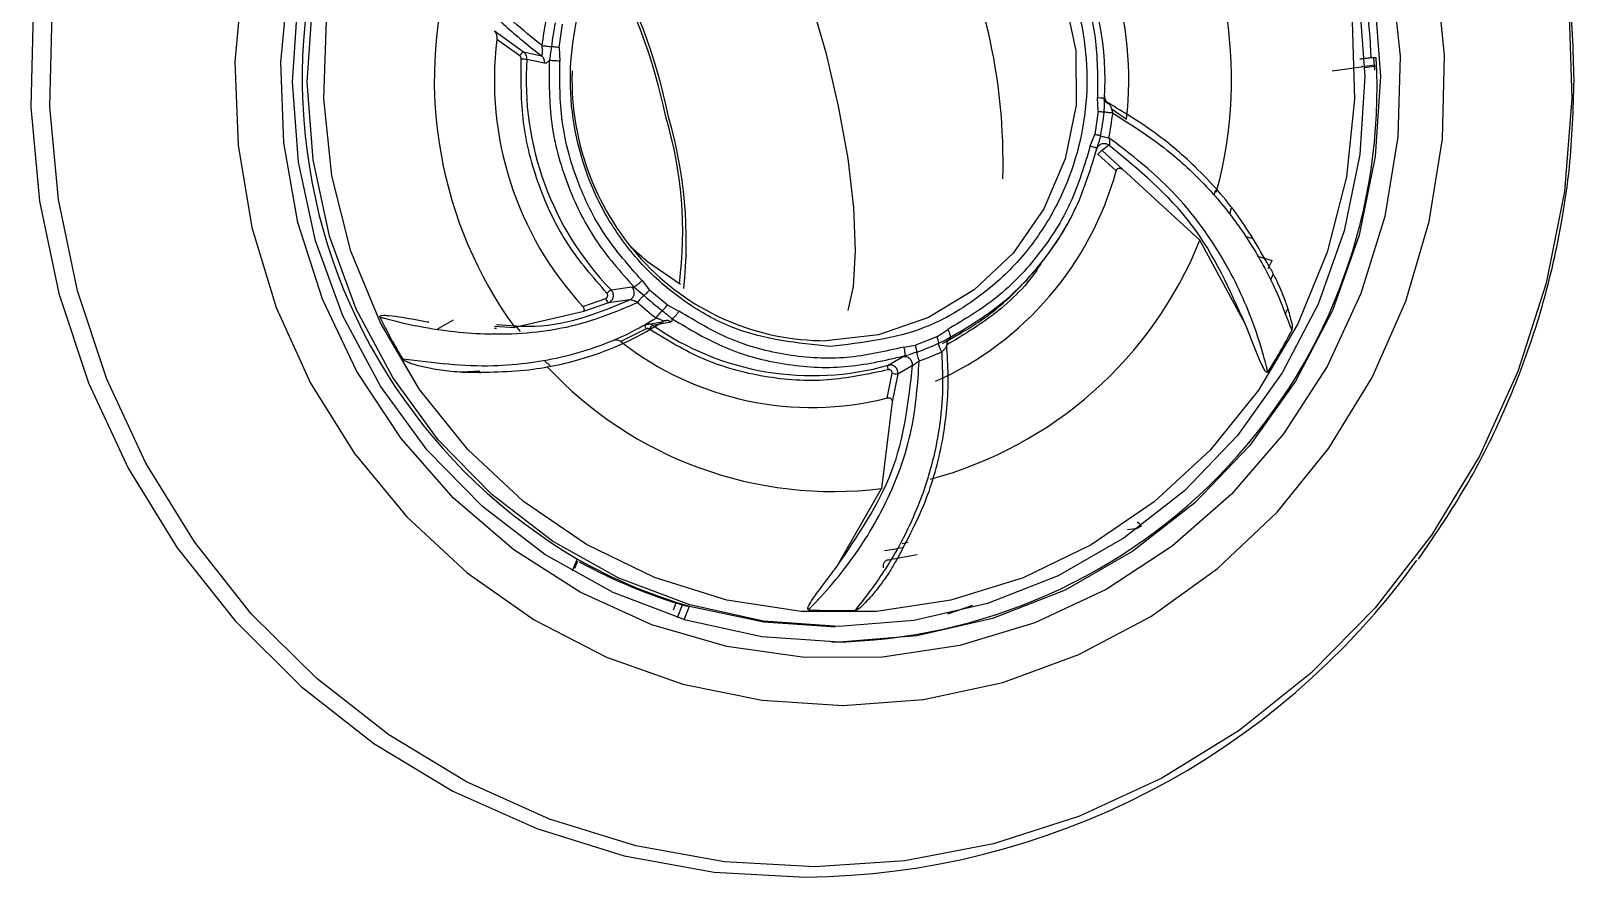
# Model space of a CAD drawing. Header units: inches. Extents: x 2 to 87, y 6 to 129.
# Drawn here: x 48.426 to 50.358, y 36.741 to 37.801 of the extents above; entities that cross this region are included whole.
import ezdxf

# ---------------------------------------------------------------- set-up
doc = ezdxf.new("R2010")
doc.units = ezdxf.units.IN
doc.header["$MEASUREMENT"] = 0
doc.layers.add('1', color=4, linetype='Continuous')

# ---------------------------------------------------------------- blocks, each defined once
blk = doc.blocks.new('2026 STRIDE')
at = {"layer": '1', "color": 3}
for p, q in [((46.7543, 16.6709), (46.7587, 16.7001)), ((46.6734, 16.6917), (46.7098, 16.6654)), ((46.7052, 16.6604), (46.6763, 16.6809)), ((46.7098, 16.6654), (46.7323, 16.6605)), ((46.7543, 16.6709), (46.7552, 16.6538)), ((47.7774, 16.6579), (47.7714, 16.6579)), ((47.7739, 16.6579), (47.7754, 16.6426)), ((46.714, 16.6564), (46.7361, 16.6516)), ((47.7222, 16.6416), (47.762, 16.6472)), ((47.763, 16.6474), (47.7748, 16.6491)), ((47.7631, 16.646), (47.7777, 16.6481)), ((47.4295, 16.591), (47.4285, 16.6082)), ((47.4373, 16.6038), (47.4367, 16.6076)), ((47.4295, 16.591), (47.425, 16.5618)), ((47.4458, 16.5945), (47.4647, 16.5811)), ((47.4195, 16.5476), (47.425, 16.5618)), ((47.4274, 16.5433), (47.4279, 16.5448)), ((47.4429, 16.5487), (47.4342, 16.5418)), ((47.4342, 16.5418), (47.4599, 16.5183)), ((47.4519, 16.5165), (47.4291, 16.5373)), ((47.4599, 16.5183), (47.5567, 16.4294)), ((47.5761, 16.4923), (47.5742, 16.4859)), ((47.5958, 16.4697), (47.5936, 16.4619)), ((47.6139, 16.3239), (47.5567, 16.4294)), ((47.6219, 16.4315), (47.6134, 16.4341)), ((47.6288, 16.4096), (47.6471, 16.404)), ((47.6423, 16.394), (47.6471, 16.404)), ((47.6455, 16.3798), (47.6487, 16.3879)), ((46.8195, 16.3672), (46.8453, 16.371)), ((46.8453, 16.371), (46.8482, 16.3708)), ((46.8482, 16.3708), (46.8608, 16.3604)), ((46.8582, 16.3791), (46.8674, 16.367)), ((46.8163, 16.351), (46.7837, 16.3397)), ((46.7839, 16.3465), (46.8128, 16.3566)), ((46.843, 16.3549), (46.8163, 16.351)), ((46.8896, 16.3485), (46.8674, 16.367)), ((46.8896, 16.3485), (46.9045, 16.3407)), ((46.6016, 16.3183), (46.622, 16.3298)), ((46.7837, 16.3397), (46.6988, 16.3201)), ((47.6635, 16.337), (47.6667, 16.3434)), ((46.6734, 16.3194), (46.6759, 16.3193)), ((46.6735, 16.3217), (46.6988, 16.3201)), ((46.6992, 16.3229), (46.7056, 16.3152)), ((46.8633, 16.3184), (46.8316, 16.3027)), ((46.8621, 16.3236), (46.885, 16.3279)), ((46.8717, 16.323), (46.8941, 16.3273)), ((47.2272, 16.3085), (47.2411, 16.3179)), ((47.2397, 16.303), (47.2575, 16.3134)), ((47.1858, 16.2957), (47.2006, 16.2979)), ((47.2272, 16.3085), (47.2006, 16.2979)), ((47.1665, 16.273), (47.1844, 16.2833)), ((47.197, 16.2726), (47.1785, 16.2619)), ((47.1844, 16.2833), (47.1866, 16.2847)), ((46.6551, 16.2656), (46.6335, 16.2641)), ((46.6552, 16.2636), (46.656, 16.2636)), ((47.1653, 16.2319), (47.1713, 16.2629)), ((47.1785, 16.2619), (47.1716, 16.227)), ((47.1716, 16.227), (47.1582, 16.1185)), ((47.1017, 16.0202), (47.1582, 16.1185)), ((47.4756, 16.0679), (47.466, 16.067)), ((47.184, 16.0495), (47.1913, 16.0513)), ((46.7768, 16.0307), (46.7707, 16.0151)), ((46.7742, 16.0187), (46.7779, 16.028)), ((47.2026, 16.0357), (47.1665, 16.029)), ((46.8975, 15.9666), (46.901, 15.9753)), ((46.9025, 15.9571), (46.9088, 15.9729)), ((46.9111, 15.9544), (46.9177, 15.9712)), ((46.9132, 15.9716), (46.9177, 15.9712)), ((47.2718, 15.9721), (47.2408, 15.9611)), ((47.095, 15.9459), (47.1004, 15.9459))]:
    blk.add_line(p, q, dxfattribs=at)
at = {"layer": '1', "color": 3, "flags": 128}
for points in [[(46.0957, 16.7146), (46.0929, 16.5962), (46.1037, 16.4784), (46.1278, 16.3627), (46.165, 16.2507), (46.2147, 16.1441), (46.2763, 16.0443), (46.3489, 15.9528), (46.4314, 15.8707), (46.5226, 15.7994), (46.6215, 15.7397), (46.7264, 15.6926), (46.836, 15.6586), (46.9487, 15.6382), (47.063, 15.6318), (47.063, 15.6318)], [(47.0744, 15.6446), (46.9616, 15.6509), (46.8504, 15.671), (46.7422, 15.7046), (46.6386, 15.7511), (46.541, 15.81), (46.4509, 15.8805), (46.3694, 15.9614), (46.2978, 16.0518), (46.2371, 16.1503), (46.188, 16.2556), (46.1512, 16.3661), (46.1274, 16.4803), (46.1168, 16.5967), (46.1196, 16.7135)], [(48.0187, 16.7237), (48.0226, 16.6069), (48.0131, 16.4904), (47.9904, 16.3759), (47.9548, 16.265), (47.9067, 16.1592), (47.8469, 16.0601), (47.7762, 15.969), (47.6956, 15.8871), (47.6061, 15.8157), (47.5092, 15.7558), (47.406, 15.7081), (47.2982, 15.6734), (47.1871, 15.6521), (47.0744, 15.6446)], [(47.1098, 15.8469), (47.2108, 15.8545), (47.3099, 15.8758), (47.4053, 15.9107), (47.4954, 15.9584), (47.5786, 16.0182), (47.6533, 16.0888), (47.7183, 16.1691), (47.7723, 16.2577), (47.8144, 16.353), (47.8439, 16.4531), (47.8603, 16.5565), (47.8631, 16.6612), (47.8525, 16.7654)], [(46.3581, 16.7574), (46.3485, 16.6531), (46.3524, 16.5484), (46.3697, 16.4453), (46.4002, 16.3454), (46.4433, 16.2506), (46.4982, 16.1626), (46.5639, 16.083), (46.6394, 16.0131), (46.7231, 15.9543), (46.8137, 15.9075), (46.9095, 15.8737), (47.0088, 15.8534), (47.1098, 15.8469)], [(47.7968, 16.7607), (47.8075, 16.66), (47.8046, 16.5588), (47.7881, 16.4591), (47.7583, 16.3626), (47.7159, 16.2714), (47.6616, 16.1872), (47.5965, 16.1116), (47.5219, 16.0462), (47.4392, 15.9921), (47.35, 15.9504), (47.2561, 15.922), (47.1593, 15.9074), (47.0615, 15.9069), (46.9645, 15.9205), (46.8704, 15.9479), (46.7808, 15.9886), (46.6976, 16.0418), (46.6223, 16.1064), (46.5565, 16.1813), (46.5013, 16.2649), (46.458, 16.3557), (46.4273, 16.4518), (46.4098, 16.5514), (46.4059, 16.6525), (46.4156, 16.7533)], [(47.1053, 15.9262), (47.0083, 15.9329), (46.9132, 15.9538), (46.822, 15.9884), (46.7365, 16.0361), (46.6584, 16.096), (46.5893, 16.1667), (46.5307, 16.2469), (46.4837, 16.3349), (46.4493, 16.4289), (46.4281, 16.5271), (46.4207, 16.6273), (46.4272, 16.7276)], [(47.7754, 16.7349), (47.7829, 16.6346), (47.7764, 16.5343), (47.7563, 16.4359), (47.7228, 16.3415), (47.6766, 16.253), (47.6188, 16.1722), (47.5504, 16.1008), (47.4729, 16.0401), (47.3879, 15.9914), (47.297, 15.9558), (47.2022, 15.9339), (47.1053, 15.9262)], [(46.4391, 16.6274), (46.4454, 16.7249)], [(47.756, 16.732), (47.7632, 16.6345), (47.757, 16.537), (47.7373, 16.4414), (47.7048, 16.3496), (47.6599, 16.2636), (47.6037, 16.185), (47.5373, 16.1156), (47.4619, 16.0566), (47.3793, 16.0093), (47.2909, 15.9747), (47.1987, 15.9534), (47.1045, 15.9459), (47.0103, 15.9524), (46.9179, 15.9727), (46.8292, 16.0064), (46.7461, 16.0528), (46.6702, 16.1109), (46.603, 16.1797), (46.546, 16.2576), (46.5003, 16.3432), (46.4669, 16.4346), (46.4463, 16.53), (46.4391, 16.6274)], [(47.7472, 16.7035), (47.7505, 16.606), (47.7401, 16.509), (47.7162, 16.4146), (47.6792, 16.3249), (47.63, 16.2417), (47.5697, 16.1667), (47.4994, 16.1017), (47.4207, 16.048), (47.3353, 16.0066), (47.245, 15.9786), (47.1517, 15.9645), (47.0574, 15.9646), (46.9642, 15.9789), (46.8739, 16.0071), (46.7886, 16.0485), (46.71, 16.1024), (46.6399, 16.1676), (46.5796, 16.2426), (46.5306, 16.326), (46.4938, 16.4158), (46.47, 16.5102), (46.4598, 16.6071), (46.4633, 16.7046)], [(46.8557, 16.8544), (46.8996, 16.8948), (46.9567, 16.9293), (47.0195, 16.9507), (47.0852, 16.9583), (47.151, 16.9515), (47.214, 16.9306), (47.2714, 16.8967), (47.3208, 16.8512), (47.3599, 16.7961), (47.3871, 16.7337), (47.4012, 16.6669), (47.4016, 16.5985), (47.3881, 16.5315), (47.3615, 16.4688), (47.323, 16.4133), (47.274, 16.3672), (47.2169, 16.3327), (47.1542, 16.3112), (47.0884, 16.3037), (47.0884, 16.3037)], [(46.9806, 16.9208), (47.0011, 16.8905), (47.0247, 16.8456), (47.0478, 16.7914), (47.0693, 16.7301), (47.0884, 16.6645), (47.104, 16.5974), (47.1157, 16.5319), (47.1228, 16.4706), (47.125, 16.4164), (47.1224, 16.3715), (47.116, 16.3413)], [(47.7594, 16.6477), (47.7596, 16.6474), (47.7598, 16.6473)], [(47.7598, 16.6473), (47.7602, 16.6471), (47.7604, 16.647)], [(46.9065, 16.3741), (46.8649, 16.4023), (46.8442, 16.421)], [(46.9177, 15.9712), (47.0106, 15.9516), (47.095, 15.9459)]]:
    blk.add_lwpolyline(points, dxfattribs=at)
at = {"layer": '1', "color": 3}
for centre, radius, start, end in [((47.1299, 16.6318), 0.6972, 135.5005, 239.5667), ((47.0659, 16.6309), 0.5305, 344.5795, 35.8812), ((47.048, 16.6315), 0.4197, 353.1001, 42.5798), ((46.5919, 16.528), 0.7184, 358.2683, 28.0361), ((46.1752, 16.4368), 0.7312, 11.6141, 29.2957), ((47.0441, 16.6311), 0.7277, 2.1042, 12.963), ((46.2316, 16.452), 0.6695, 11.3704, 30.2464), ((47.0669, 16.6311), 0.3711, 356.3384, 24.9053), ((47.1286, 16.631), 0.5305, 164.5795, 215.8812), ((47.1148, 16.631), 0.3842, 169.0265, 173.6873), ((47.1146, 16.631), 0.372, 169.0261, 173.6875), ((47.093, 16.6305), 0.4197, 173.1001, 222.5799), ((47.0853, 16.6193), 0.6932, 270.8837, 3.1852), ((46.7216, 16.8502), 0.194, 265.6813, 267.7695), ((47.0914, 16.6302), 0.3783, 176.0374, 224.0509), ((47.1035, 16.6301), 0.333, 178.3375, 223.8373), ((46.4061, 16.4393), 0.5031, 352.649, 16.7119), ((46.3554, 16.4279), 0.5583, 353.9568, 16.2297), ((47.0671, 16.6309), 0.372, 349.0261, 353.6875), ((47.0658, 16.6309), 0.3841, 349.0261, 353.6875), ((47.44, 16.5301), 0.0131, 116.3073, 146.6357), ((47.0598, 16.624), 0.4066, 294.1058, 344.672), ((47.0887, 16.6175), 0.5044, 284.9931, 338.1036), ((47.0878, 16.6149), 0.3112, 223.8313, 270.1151), ((46.822, 16.3585), 0.00939, 191.9615, 232.8221), ((47.0965, 16.6194), 0.3622, 227.6813, 232.5291), ((47.0969, 16.6198), 0.3508, 227.6812, 232.5291), ((47.1353, 16.6258), 0.6722, 205.8003, 210.9112), ((46.8788, 16.3118), 0.0133, 122.3916, 151.516), ((47.0718, 16.6087), 0.3488, 234.993, 285.7438), ((47.0763, 16.6251), 0.6707, 327.4745, 332.5927), ((47.0705, 16.607), 0.3869, 231.8689, 284.1954), ((47.0897, 16.6117), 0.3413, 289.2608, 294.1982), ((47.098, 16.6043), 0.4895, 222.8521, 277.0683), ((47.1868, 16.2734), 0.0102, 355.6914, 103.4448), ((47.0891, 16.6111), 0.3524, 289.2607, 294.1982), ((47.1845, 16.3324), 0.0708, 259.2672, 265.1035), ((47.4701, 16.0624), 0.0162, 34.8103, 59.2508), ((47.0776, 16.5933), 0.5589, 278.6666, 281.0518), ((47.0982, 16.5952), 0.6496, 240.3423, 253.8644), ((47.0935, 16.595), 0.649, 241.0806, 253.8702), ((47.053, 16.5877), 0.9559, 270.5938, 324.2172), ((47.1051, 16.5871), 0.6215, 266.463, 271.8479)]:
    blk.add_arc(centre, radius, start, end, dxfattribs=at)
for points, knots in [([(48.0253, 16.6299), (48.0242, 16.6678), (48.0227, 16.7212), (48.012, 16.7996), (47.9991, 16.8663), (47.9775, 16.9446), (47.9482, 17.025), (47.9101, 17.1063), (47.8648, 17.1851), (47.8287, 17.2336), (47.811, 17.2573)], [0, 0, 0, 0, 0.167738, 0.236321, 0.350175, 0.468742, 0.596253, 0.729713, 0.867934, 1, 1, 1, 1]), ([(47.0935, 16.2963), (47.0528, 16.3006), (46.9902, 16.3071), (46.9147, 16.3485), (46.8627, 16.3914), (46.8205, 16.4448), (46.781, 16.5225), (46.7607, 16.6292), (46.78, 16.7362), (46.8186, 16.8143), (46.8604, 16.8681), (46.9119, 16.9116), (46.987, 16.9537), (47.0496, 16.9609), (47.0902, 16.9656)], [0, 0, 0, 0, 0.119728, 0.18418, 0.25, 0.31582, 0.380272, 0.5, 0.619728, 0.68418, 0.75, 0.81582, 0.880272, 1, 1, 1, 1]), ([(47.0902, 16.9656), (47.1309, 16.9614), (47.1936, 16.9548), (47.2691, 16.9135), (47.321, 16.8706), (47.3633, 16.8172), (47.4028, 16.7395), (47.4231, 16.6327), (47.4038, 16.5258), (47.3651, 16.4477), (47.3234, 16.3938), (47.2718, 16.3504), (47.1967, 16.3082), (47.1342, 16.301), (47.0935, 16.2963)], [0, 0, 0, 0, 0.119728, 0.18418, 0.25, 0.31582, 0.380272, 0.5, 0.619728, 0.68418, 0.75, 0.81582, 0.880272, 1, 1, 1, 1]), ([(46.733, 16.6733), (46.721, 16.6829), (46.6985, 16.7008), (46.6638, 16.7351), (46.6332, 16.771), (46.6047, 16.8111), (46.5806, 16.8515), (46.5577, 16.8969), (46.5451, 16.929), (46.5386, 16.9455)], [0, 0, 0, 0, 0.154271, 0.288952, 0.454424, 0.575072, 0.714225, 0.852753, 1, 1, 1, 1]), ([(47.3255, 16.8828), (47.3419, 16.8643), (47.3752, 16.827), (47.4086, 16.7582), (47.4288, 16.6841), (47.4286, 16.6333), (47.4285, 16.6082)], [0, 0, 0, 0, 0.247012, 0.5, 0.752988, 1, 1, 1, 1]), ([(46.5614, 16.8686), (46.5744, 16.8445), (46.5997, 16.7977), (46.6445, 16.7403), (46.6892, 16.6944), (46.7181, 16.6717), (46.7323, 16.6605)], [0, 0, 0, 0, 0.2807474, 0.5455521, 0.7768174, 1, 1, 1, 1]), ([(46.6734, 16.6917), (46.674, 16.6908), (46.6753, 16.689), (46.6762, 16.6854), (46.6764, 16.6825), (46.6763, 16.6813), (46.6763, 16.6809)], [0, 0, 0, 0, 0.355757, 0.72292, 0.91627, 1, 1, 1, 1]), ([(46.7098, 16.6654), (46.7096, 16.6653), (46.7092, 16.6652), (46.7084, 16.6645), (46.7078, 16.6638), (46.7071, 16.663), (46.7062, 16.6619), (46.7056, 16.661), (46.7052, 16.6604)], [0, 0, 0, 0, 0.2502629, 0.3822316, 0.5148432, 0.6452868, 0.7710154, 1, 1, 1, 1]), ([(46.707, 16.6568), (46.707, 16.6571), (46.707, 16.6578), (46.7066, 16.6588), (46.7061, 16.6597), (46.7055, 16.6602), (46.7052, 16.6604)], [0, 0, 0, 0, 0.244775, 0.492429, 0.744714, 1, 1, 1, 1]), ([(46.714, 16.6564), (46.714, 16.6572), (46.714, 16.659), (46.7132, 16.6615), (46.7118, 16.6638), (46.7105, 16.6648), (46.7098, 16.6654)], [0, 0, 0, 0, 0.245118, 0.499544, 0.75421, 1, 1, 1, 1]), ([(46.7323, 16.6605), (46.7325, 16.6605), (46.7328, 16.6607), (46.7333, 16.6619), (46.7336, 16.6644), (46.7336, 16.6685), (46.7332, 16.6717), (46.733, 16.6733)], [0, 0, 0, 0, 0.111467, 0.230181, 0.482258, 0.743371, 1, 1, 1, 1]), ([(46.7361, 16.6516), (46.7361, 16.6524), (46.7362, 16.6542), (46.7355, 16.6567), (46.7342, 16.6589), (46.7329, 16.66), (46.7323, 16.6605)], [0, 0, 0, 0, 0.245337, 0.5, 0.754663, 1, 1, 1, 1]), ([(46.7448, 16.6719), (46.7444, 16.6685), (46.7436, 16.6624), (46.7424, 16.6569), (46.7418, 16.6545)], [0, 0, 0, 0, 0.571399, 1, 1, 1, 1]), ([(47.7714, 16.6579), (47.7709, 16.6578), (47.77, 16.6578), (47.7671, 16.6575), (47.7636, 16.6571), (47.76, 16.6567), (47.7578, 16.6564), (47.757, 16.6563)], [0, 0, 0, 0, 0.213397, 0.426778, 0.640614, 0.855428, 1, 1, 1, 1]), ([(46.8142, 16.3631), (46.7969, 16.383), (46.7621, 16.4233), (46.7273, 16.4969), (46.7064, 16.576), (46.7068, 16.63), (46.707, 16.6568)], [0, 0, 0, 0, 0.247096, 0.5, 0.752904, 1, 1, 1, 1]), ([(46.7361, 16.6516), (46.737, 16.6515), (46.7389, 16.6514), (46.7408, 16.6534), (46.7418, 16.6545)], [0, 0, 0, 0, 0.459375, 1, 1, 1, 1]), ([(46.7418, 16.6545), (46.7418, 16.6283), (46.7416, 16.5758), (46.7625, 16.4996), (46.7968, 16.4288), (46.8311, 16.3902), (46.8482, 16.3708)], [0, 0, 0, 0, 0.25, 0.5, 0.75, 1, 1, 1, 1]), ([(46.8582, 16.3791), (46.8418, 16.3976), (46.8086, 16.435), (46.7751, 16.5038), (46.755, 16.5779), (46.7552, 16.6287), (46.7552, 16.6538)], [0, 0, 0, 0, 0.247011, 0.5, 0.752989, 1, 1, 1, 1]), ([(46.7709, 16.6314), (46.7709, 16.6322), (46.7709, 16.6357), (46.771, 16.6392), (46.7711, 16.6418)], [0, 0, 0, 0, 0.237461, 1, 1, 1, 1]), ([(47.8304, 16.0302), (47.8496, 16.0581), (47.8879, 16.1138), (47.9339, 16.2037), (47.9702, 16.2943), (47.995, 16.3787), (48.0106, 16.4537), (48.0224, 16.5353), (48.0242, 16.5934), (48.0253, 16.6299)], [0, 0, 0, 0, 0.1590575, 0.3178361, 0.4724115, 0.6158504, 0.7286054, 0.8300066, 1, 1, 1, 1]), ([(47.4369, 16.6104), (47.4371, 16.6105), (47.4373, 16.6106), (47.4373, 16.6085), (47.4373, 16.6074)], [0, 0, 0, 0, 0.459352, 1, 1, 1, 1]), ([(47.4369, 16.6104), (47.437, 16.6095), (47.437, 16.6078), (47.438, 16.6052), (47.4396, 16.603), (47.441, 16.602), (47.4418, 16.6015)], [0, 0, 0, 0, 0.245337, 0.5, 0.754663, 1, 1, 1, 1]), ([(47.4369, 16.59), (47.4371, 16.5935), (47.4374, 16.5995), (47.4373, 16.6051), (47.4373, 16.6074)], [0, 0, 0, 0, 0.571404, 1, 1, 1, 1]), ([(47.4433, 16.6), (47.4425, 16.6003), (47.4407, 16.6009), (47.4387, 16.6025), (47.4374, 16.6043), (47.4373, 16.6052), (47.4372, 16.6057)], [0, 0, 0, 0, 0.238651, 0.492959, 0.750678, 1, 1, 1, 1]), ([(47.4418, 16.6015), (47.442, 16.6014), (47.4424, 16.6013), (47.4434, 16.6001), (47.4447, 16.5975), (47.4463, 16.5935), (47.4472, 16.5903), (47.4476, 16.5887)], [0, 0, 0, 0, 0.111469, 0.230184, 0.482262, 0.743373, 1, 1, 1, 1]), ([(47.6453, 16.3934), (47.6325, 16.4159), (47.6062, 16.4623), (47.5549, 16.5198), (47.4991, 16.5671), (47.4607, 16.5901), (47.4418, 16.6015)], [0, 0, 0, 0, 0.262316, 0.539411, 0.773759, 1, 1, 1, 1]), ([(47.4476, 16.5887), (47.4708, 16.5741), (47.5034, 16.5536), (47.5411, 16.5208), (47.5649, 16.4972), (47.5933, 16.4648), (47.6235, 16.422), (47.6518, 16.3696), (47.6653, 16.3336), (47.6717, 16.3164)], [0, 0, 0, 0, 0.229238, 0.322198, 0.414546, 0.50635, 0.67863, 0.847274, 1, 1, 1, 1]), ([(47.4324, 16.5601), (47.432, 16.5602), (47.4311, 16.5605), (47.4293, 16.5609), (47.4273, 16.5614), (47.4258, 16.5617), (47.425, 16.5618)], [0, 0, 0, 0, 0.257259, 0.51339, 0.762603, 1, 1, 1, 1]), ([(47.4195, 16.5476), (47.4122, 16.5236), (47.3976, 16.4751), (47.3567, 16.4108), (47.3048, 16.3557), (47.2622, 16.3304), (47.2411, 16.3179)], [0, 0, 0, 0, 0.247011, 0.5, 0.752989, 1, 1, 1, 1]), ([(47.2437, 16.3076), (47.2657, 16.3207), (47.3097, 16.3468), (47.363, 16.4036), (47.4051, 16.4697), (47.4203, 16.5198), (47.4279, 16.5448)], [0, 0, 0, 0, 0.25, 0.5, 0.75, 1, 1, 1, 1]), ([(47.4274, 16.5433), (47.4276, 16.544), (47.4281, 16.5454), (47.4294, 16.5474), (47.4313, 16.5491), (47.4336, 16.5503), (47.4362, 16.5508), (47.4387, 16.5506), (47.441, 16.5499), (47.4423, 16.5491), (47.4429, 16.5487)], [0, 0, 0, 0, 0.112211, 0.235183, 0.366441, 0.502102, 0.637431, 0.767756, 0.88937, 1, 1, 1, 1]), ([(47.4279, 16.5448), (47.4283, 16.5459), (47.4287, 16.5475), (47.4295, 16.5497), (47.4304, 16.5523), (47.4315, 16.5559), (47.4321, 16.5587), (47.4324, 16.5601)], [0, 0, 0, 0, 0.224307, 0.303573, 0.473827, 0.745729, 1, 1, 1, 1]), ([(47.4324, 16.5601), (47.433, 16.5599), (47.4342, 16.5596), (47.437, 16.559), (47.44, 16.5583), (47.442, 16.558), (47.4429, 16.5578)], [0, 0, 0, 0, 0.266689, 0.531115, 0.778754, 1, 1, 1, 1]), ([(47.6418, 16.2645), (47.6416, 16.2654), (47.641, 16.2677), (47.6393, 16.2745), (47.6336, 16.2961), (47.6176, 16.3446), (47.5811, 16.4199), (47.5202, 16.4987), (47.467, 16.5394), (47.4429, 16.5578)], [0, 0, 0, 0, 0.007325, 0.019566, 0.05865, 0.192116, 0.441769, 0.746986, 1, 1, 1, 1]), ([(47.4429, 16.5578), (47.4431, 16.5567), (47.4434, 16.5545), (47.4436, 16.5519), (47.4435, 16.5503), (47.4434, 16.5494), (47.4432, 16.5488), (47.443, 16.5487), (47.4429, 16.5487)], [0, 0, 0, 0, 0.277558, 0.532524, 0.651825, 0.767232, 0.882131, 1, 1, 1, 1]), ([(47.6139, 16.3239), (47.5942, 16.3678), (47.5545, 16.4564), (47.4803, 16.5177), (47.4429, 16.5487)], [0, 0, 0, 0, 0.495173, 1, 1, 1, 1]), ([(47.4519, 16.5165), (47.4521, 16.5169), (47.4524, 16.5178), (47.4533, 16.5188), (47.4544, 16.5195), (47.4558, 16.5198), (47.4578, 16.5196), (47.4591, 16.5188), (47.4599, 16.5183)], [0, 0, 0, 0, 0.127615, 0.255978, 0.37429, 0.494233, 0.689359, 1, 1, 1, 1]), ([(47.2344, 16.3002), (47.2505, 16.3091), (47.2837, 16.3276), (47.3281, 16.3653), (47.367, 16.4103), (47.3904, 16.4467), (47.4001, 16.4678), (47.4015, 16.4708)], [0, 0, 0, 0, 0.227081, 0.470462, 0.713492, 0.959301, 1, 1, 1, 1]), ([(47.3603, 16.4047), (47.3577, 16.4005), (47.3411, 16.3732), (47.3007, 16.3351), (47.2589, 16.3098), (47.2398, 16.2983)], [0, 0, 0, 0, 0.090787, 0.584751, 1, 1, 1, 1]), ([(47.6453, 16.3934), (47.6478, 16.3887), (47.6543, 16.3761), (47.6621, 16.3577), (47.6681, 16.3404), (47.6709, 16.3282), (47.673, 16.3206), (47.6718, 16.3168), (47.6717, 16.3164)], [0, 0, 0, 0, 0.191797, 0.519052, 0.729035, 0.856173, 0.983899, 1, 1, 1, 1]), ([(46.8163, 16.351), (46.8172, 16.3515), (46.8188, 16.3523), (46.8206, 16.3543), (46.8217, 16.3563), (46.8223, 16.3585), (46.8224, 16.3608), (46.822, 16.3632), (46.8211, 16.3654), (46.82, 16.3666), (46.8195, 16.3672)], [0, 0, 0, 0, 0.156145, 0.293104, 0.410773, 0.509038, 0.632745, 0.755839, 0.878269, 1, 1, 1, 1]), ([(46.8453, 16.371), (46.8458, 16.3704), (46.8467, 16.3693), (46.8477, 16.3671), (46.8482, 16.3646), (46.8481, 16.3619), (46.8475, 16.3595), (46.8462, 16.3574), (46.8447, 16.3558), (46.8435, 16.3552), (46.843, 16.3549)], [0, 0, 0, 0, 0.11221, 0.235183, 0.36644, 0.502102, 0.63743, 0.767756, 0.889371, 1, 1, 1, 1]), ([(46.5301, 16.3333), (46.5309, 16.333), (46.5332, 16.3324), (46.5399, 16.3306), (46.5611, 16.3252), (46.6098, 16.3153), (46.689, 16.3091), (46.7785, 16.3202), (46.8295, 16.3418), (46.8527, 16.3516)], [0, 0, 0, 0, 0.007325, 0.019566, 0.058651, 0.192116, 0.441769, 0.746986, 1, 1, 1, 1]), ([(46.676, 16.3238), (46.6923, 16.3226), (46.7546, 16.3179), (46.8054, 16.3392), (46.843, 16.3549)], [0, 0, 0, 0, 0.262119, 1, 1, 1, 1]), ([(46.8128, 16.3566), (46.8131, 16.3567), (46.8136, 16.357), (46.8144, 16.3576), (46.8149, 16.3585), (46.8152, 16.3595), (46.8153, 16.3605), (46.8151, 16.3615), (46.8147, 16.3624), (46.8143, 16.3628), (46.8142, 16.3631)], [0, 0, 0, 0, 0.121775, 0.245594, 0.376257, 0.509474, 0.637578, 0.768745, 0.883898, 1, 1, 1, 1]), ([(46.8527, 16.3516), (46.8517, 16.352), (46.8498, 16.3528), (46.8473, 16.3538), (46.8455, 16.3544), (46.8443, 16.3547), (46.8435, 16.3549), (46.8431, 16.3549), (46.843, 16.3549)], [0, 0, 0, 0, 0.277554, 0.532524, 0.651828, 0.767234, 0.882133, 1, 1, 1, 1]), ([(46.8608, 16.3604), (46.86, 16.3598), (46.8585, 16.3585), (46.8562, 16.356), (46.8542, 16.3537), (46.8532, 16.3522), (46.8527, 16.3516)], [0, 0, 0, 0, 0.266689, 0.531115, 0.778754, 1, 1, 1, 1]), ([(46.5301, 16.3333), (46.53, 16.3334), (46.5299, 16.3336), (46.5299, 16.334), (46.53, 16.3343), (46.5303, 16.3346), (46.5312, 16.3351), (46.5348, 16.3358), (46.5497, 16.3346), (46.5692, 16.3311), (46.5857, 16.3281), (46.5912, 16.3271)], [0, 0, 0, 0, 0.005501, 0.011055, 0.016084, 0.02158, 0.030977, 0.060324, 0.195274, 0.730604, 1, 1, 1, 1]), ([(46.8762, 16.3319), (46.8647, 16.3252), (46.8427, 16.3123), (46.8039, 16.296), (46.763, 16.2835), (46.7181, 16.2752), (46.6511, 16.2691), (46.5967, 16.2758), (46.5586, 16.2805)], [0, 0, 0, 0, 0.135552, 0.260798, 0.405842, 0.535564, 0.673856, 1, 1, 1, 1]), ([(46.7839, 16.3465), (46.7842, 16.3461), (46.7848, 16.3454), (46.7854, 16.3442), (46.7857, 16.3431), (46.7857, 16.3419), (46.7851, 16.3406), (46.7842, 16.3401), (46.7837, 16.3397)], [0, 0, 0, 0, 0.127623, 0.255995, 0.374285, 0.494117, 0.688937, 1, 1, 1, 1]), ([(46.885, 16.3279), (46.8851, 16.3279), (46.8853, 16.3279), (46.8849, 16.3283), (46.8834, 16.3291), (46.8804, 16.3304), (46.8776, 16.3314), (46.8762, 16.3319)], [0, 0, 0, 0, 0.111469, 0.230184, 0.482261, 0.743373, 1, 1, 1, 1]), ([(46.8835, 16.3414), (46.8861, 16.3393), (46.8907, 16.3358), (46.8944, 16.3326), (46.896, 16.3312)], [0, 0, 0, 0, 0.5714031, 1, 1, 1, 1]), ([(46.8848, 16.3283), (46.8856, 16.3286), (46.8872, 16.3291), (46.8882, 16.329), (46.8887, 16.329)], [0, 0, 0, 0, 0.49251, 1, 1, 1, 1]), ([(46.8941, 16.3273), (46.8934, 16.3277), (46.892, 16.3286), (46.8895, 16.3291), (46.8871, 16.3289), (46.8857, 16.3282), (46.885, 16.3279)], [0, 0, 0, 0, 0.245337, 0.5, 0.754663, 1, 1, 1, 1]), ([(46.8941, 16.3273), (46.8948, 16.3276), (46.8964, 16.3283), (46.8961, 16.3301), (46.896, 16.3312)], [0, 0, 0, 0, 0.459354, 1, 1, 1, 1]), ([(46.896, 16.3312), (46.9179, 16.318), (46.9618, 16.2916), (47.0359, 16.2722), (47.1123, 16.2675), (47.1618, 16.279), (47.1866, 16.2847)], [0, 0, 0, 0, 0.25, 0.5, 0.75, 1, 1, 1, 1]), ([(47.1858, 16.2957), (47.1622, 16.2902), (47.1143, 16.2791), (47.04, 16.2835), (46.9679, 16.3025), (46.9254, 16.3281), (46.9045, 16.3407)], [0, 0, 0, 0, 0.2470115, 0.5, 0.7529885, 1, 1, 1, 1]), ([(46.6335, 16.2641), (46.6634, 16.2642), (46.7184, 16.2645), (46.7879, 16.2811), (46.8424, 16.3024), (46.8709, 16.3194), (46.885, 16.3279)], [0, 0, 0, 0, 0.317509, 0.583481, 0.794833, 1, 1, 1, 1]), ([(46.867, 16.3247), (46.866, 16.3247), (46.8641, 16.3246), (46.8625, 16.3236), (46.8617, 16.3231)], [0, 0, 0, 0, 0.503319, 1, 1, 1, 1]), ([(46.8621, 16.3236), (46.862, 16.3235), (46.8617, 16.3234), (46.8617, 16.3227), (46.8618, 16.322), (46.8621, 16.3212), (46.8625, 16.32), (46.863, 16.319), (46.8633, 16.3184)], [0, 0, 0, 0, 0.250263, 0.382232, 0.514843, 0.645287, 0.771015, 1, 1, 1, 1]), ([(46.8717, 16.323), (46.871, 16.3234), (46.8695, 16.3243), (46.867, 16.3248), (46.8644, 16.3246), (46.8629, 16.3239), (46.8621, 16.3236)], [0, 0, 0, 0, 0.245118, 0.499544, 0.75421, 1, 1, 1, 1]), ([(46.8672, 16.3181), (46.8669, 16.3183), (46.8663, 16.3187), (46.8653, 16.3188), (46.8642, 16.3188), (46.8636, 16.3185), (46.8633, 16.3184)], [0, 0, 0, 0, 0.244828, 0.49243, 0.744714, 1, 1, 1, 1]), ([(47.1666, 16.2673), (47.1413, 16.2619), (47.0901, 16.2508), (47.0111, 16.2564), (46.9345, 16.2772), (46.8894, 16.3046), (46.8672, 16.3181)], [0, 0, 0, 0, 0.247096, 0.5, 0.752904, 1, 1, 1, 1]), ([(47.6418, 16.2645), (47.6417, 16.2644), (47.6416, 16.2642), (47.6413, 16.264), (47.6409, 16.264), (47.6405, 16.2641), (47.6396, 16.2646), (47.6371, 16.2676), (47.6303, 16.2818), (47.6227, 16.3015), (47.6161, 16.3183), (47.6139, 16.3239)], [0, 0, 0, 0, 0.005501, 0.011055, 0.016084, 0.02158, 0.030977, 0.060324, 0.195274, 0.730604, 1, 1, 1, 1]), ([(46.8219, 16.3041), (46.8228, 16.3045), (46.8247, 16.3052), (46.8279, 16.3046), (46.8303, 16.3036), (46.8313, 16.3029), (46.8316, 16.3027)], [0, 0, 0, 0, 0.355676, 0.722757, 0.915996, 1, 1, 1, 1]), ([(47.1755, 16.0265), (47.1887, 16.0509), (47.215, 16.0994), (47.2332, 16.1658), (47.2405, 16.2192), (47.2423, 16.2596), (47.2405, 16.2855), (47.2397, 16.2984)], [0, 0, 0, 0, 0.284599, 0.565427, 0.713522, 0.857932, 1, 1, 1, 1]), ([(47.2296, 16.3004), (47.2321, 16.3016), (47.2373, 16.3041), (47.2415, 16.3064), (47.2437, 16.3076)], [0, 0, 0, 0, 0.490746, 1, 1, 1, 1]), ([(47.2397, 16.2984), (47.2398, 16.2983), (47.2401, 16.2982), (47.24, 16.2974), (47.2389, 16.2956), (47.2367, 16.2929), (47.2346, 16.2907), (47.2335, 16.2896)], [0, 0, 0, 0, 0.111418, 0.230072, 0.482003, 0.743082, 1, 1, 1, 1]), ([(47.2445, 16.3067), (47.2438, 16.3063), (47.2424, 16.3054), (47.2408, 16.3033), (47.2398, 16.3009), (47.2397, 16.2992), (47.2397, 16.2984)], [0, 0, 0, 0, 0.245337, 0.5, 0.754663, 1, 1, 1, 1]), ([(47.2445, 16.3067), (47.2448, 16.3071), (47.2456, 16.3079), (47.2444, 16.3077), (47.2437, 16.3076)], [0, 0, 0, 0, 0.459104, 1, 1, 1, 1]), ([(46.6335, 16.2641), (46.6286, 16.2644), (46.6155, 16.2652), (46.5969, 16.2679), (46.58, 16.2716), (46.5698, 16.2747), (46.5639, 16.277), (46.5607, 16.2786), (46.5591, 16.2797), (46.5587, 16.2803), (46.5586, 16.2805)], [0, 0, 0, 0, 0.191797, 0.519572, 0.729704, 0.856737, 0.930022, 0.970712, 0.992634, 1, 1, 1, 1]), ([(46.7359, 16.2792), (46.7364, 16.2786), (46.7384, 16.276), (46.7411, 16.2742), (46.7432, 16.2728)], [0, 0, 0, 0, 0.23687, 1, 1, 1, 1]), ([(47.0668, 15.9668), (47.0674, 15.9675), (47.069, 15.9691), (47.0739, 15.9742), (47.0892, 15.9903), (47.1219, 16.0289), (47.1659, 16.0981), (47.1991, 16.1879), (47.2034, 16.2502), (47.2053, 16.2784)], [0, 0, 0, 0, 0.007324, 0.019564, 0.058649, 0.192116, 0.441769, 0.746986, 1, 1, 1, 1]), ([(47.1017, 16.0202), (47.1283, 16.0592), (47.1819, 16.138), (47.1919, 16.2274), (47.197, 16.2726)], [0, 0, 0, 0, 0.494868, 1, 1, 1, 1]), ([(47.2335, 16.2896), (47.2342, 16.2725), (47.2356, 16.2389), (47.2297, 16.1843), (47.2161, 16.1266), (47.1921, 16.0671), (47.1614, 16.0129), (47.1366, 15.9808), (47.1251, 15.966)], [0, 0, 0, 0, 0.154219, 0.301464, 0.47799, 0.661716, 0.843633, 1, 1, 1, 1]), ([(47.1725, 16.2727), (47.1719, 16.2729), (47.1709, 16.2732), (47.1692, 16.2733), (47.1675, 16.2731), (47.1665, 16.2727), (47.166, 16.2725)], [0, 0, 0, 0, 0.2522717, 0.5042255, 0.7540588, 1, 1, 1, 1]), ([(47.1785, 16.2619), (47.1785, 16.2629), (47.1787, 16.2648), (47.1778, 16.2675), (47.1764, 16.2698), (47.1746, 16.2715), (47.1726, 16.2727), (47.1704, 16.2733), (47.1684, 16.2734), (47.1671, 16.2731), (47.1665, 16.273)], [0, 0, 0, 0, 0.149143, 0.291474, 0.426959, 0.555561, 0.677221, 0.791862, 0.899465, 1, 1, 1, 1]), ([(47.1866, 16.2847), (47.1887, 16.2853), (47.1923, 16.2863), (47.1976, 16.2879), (47.2007, 16.289), (47.2023, 16.2895)], [0, 0, 0, 0, 0.40286, 0.687897, 1, 1, 1, 1]), ([(47.2053, 16.2784), (47.2045, 16.2777), (47.2029, 16.2764), (47.2007, 16.2748), (47.1991, 16.2737), (47.1982, 16.2731), (47.1974, 16.2727), (47.1971, 16.2726), (47.197, 16.2726)], [0, 0, 0, 0, 0.27767, 0.532627, 0.651875, 0.767289, 0.882123, 1, 1, 1, 1]), ([(47.1713, 16.2629), (47.1714, 16.2632), (47.1714, 16.2638), (47.1712, 16.2648), (47.1708, 16.2657), (47.1702, 16.2664), (47.1694, 16.267), (47.1685, 16.2674), (47.1675, 16.2675), (47.1669, 16.2674), (47.1666, 16.2673)], [0, 0, 0, 0, 0.126628, 0.245604, 0.364913, 0.49248, 0.622348, 0.755428, 0.877187, 1, 1, 1, 1]), ([(47.1653, 16.2319), (47.1658, 16.232), (47.1667, 16.2322), (47.1681, 16.232), (47.1693, 16.2316), (47.1704, 16.2307), (47.1714, 16.2292), (47.1715, 16.2278), (47.1716, 16.227)], [0, 0, 0, 0, 0.127615, 0.255978, 0.374291, 0.494236, 0.689367, 1, 1, 1, 1]), ([(47.0668, 15.9668), (47.0666, 15.9668), (47.0664, 15.9669), (47.0661, 15.967), (47.0658, 15.9673), (47.0657, 15.9677), (47.0657, 15.9688), (47.067, 15.9724), (47.0753, 15.9854), (47.0877, 16.0016), (47.0982, 16.0155), (47.1017, 16.0202)], [0, 0, 0, 0, 0.005486, 0.011027, 0.016042, 0.021524, 0.030897, 0.060168, 0.194769, 0.728714, 1, 1, 1, 1]), ([(47.1755, 16.0265), (47.1729, 16.0222), (47.1659, 16.0104), (47.1546, 15.9947), (47.1433, 15.981), (47.1345, 15.9725), (47.1293, 15.9669), (47.1255, 15.9661), (47.1251, 15.966)], [0, 0, 0, 0, 0.191782, 0.518998, 0.728969, 0.85611, 0.98384, 1, 1, 1, 1]), ([(47.1665, 16.029), (47.1659, 16.0289), (47.1649, 16.0287), (47.1635, 16.028), (47.1622, 16.027), (47.1612, 16.0257), (47.1605, 16.0242), (47.16, 16.0226), (47.1599, 16.021), (47.1601, 16.0199), (47.1602, 16.0194)], [0, 0, 0, 0, 0.127658, 0.249984, 0.372722, 0.50156, 0.62556, 0.752612, 0.87581, 1, 1, 1, 1])]:
    blk.add_open_spline(points, degree=3, knots=knots, dxfattribs=at)
for points in [[(46.733, 16.6733), (46.7338, 16.6732), (46.7356, 16.6729), (46.7387, 16.6726), (46.742, 16.6722), (46.7439, 16.672), (46.7448, 16.6719)], [(46.7543, 16.6709), (46.7535, 16.671), (46.7519, 16.6712), (46.7494, 16.6715), (46.747, 16.6717), (46.7455, 16.6719), (46.7448, 16.6719)], [(46.7552, 16.6538), (46.7539, 16.6538), (46.7513, 16.654), (46.7475, 16.6542), (46.744, 16.6544), (46.7426, 16.6545), (46.7418, 16.6545)], [(47.4285, 16.6082), (47.4298, 16.6081), (47.4322, 16.6079), (47.4351, 16.6077), (47.437, 16.6075), (47.4372, 16.6075), (47.4373, 16.6074)], [(47.4295, 16.591), (47.4302, 16.5909), (47.4318, 16.5907), (47.4339, 16.5905), (47.4357, 16.5902), (47.4365, 16.5901), (47.4369, 16.59)], [(47.4476, 16.5887), (47.4465, 16.5888), (47.4444, 16.589), (47.4413, 16.5894), (47.4386, 16.5897), (47.4375, 16.5899), (47.4369, 16.59)], [(47.4195, 16.5476), (47.4207, 16.5472), (47.4231, 16.5466), (47.4258, 16.5458), (47.4277, 16.5451), (47.4278, 16.5449), (47.4279, 16.5448)], [(46.8142, 16.3631), (46.8147, 16.3636), (46.8157, 16.3646), (46.8173, 16.3659), (46.8187, 16.3669), (46.8193, 16.3671), (46.8195, 16.3672)], [(46.8582, 16.3791), (46.8573, 16.3782), (46.8555, 16.3763), (46.8527, 16.3738), (46.8501, 16.3718), (46.8488, 16.3712), (46.8482, 16.3708)], [(46.8608, 16.3604), (46.8613, 16.3608), (46.8623, 16.3617), (46.8641, 16.3634), (46.8658, 16.3651), (46.8669, 16.3664), (46.8674, 16.367)], [(46.8896, 16.3485), (46.8891, 16.3478), (46.8881, 16.3464), (46.8866, 16.3445), (46.885, 16.3428), (46.884, 16.3418), (46.8835, 16.3414)], [(46.8762, 16.3319), (46.8767, 16.3327), (46.8776, 16.3344), (46.8795, 16.337), (46.8816, 16.3395), (46.8829, 16.3407), (46.8835, 16.3414)], [(46.9045, 16.3407), (46.9037, 16.3396), (46.9023, 16.3374), (46.8999, 16.3345), (46.8976, 16.3322), (46.8965, 16.3315), (46.896, 16.3312)], [(47.2411, 16.3179), (47.2416, 16.3167), (47.2427, 16.3144), (47.2437, 16.3113), (47.2441, 16.3088), (47.2438, 16.308), (47.2437, 16.3076)], [(47.1858, 16.2957), (47.1862, 16.2945), (47.1868, 16.2919), (47.1872, 16.2886), (47.1872, 16.2859), (47.1868, 16.2851), (47.1866, 16.2847)], [(47.2023, 16.2895), (47.2022, 16.2901), (47.2022, 16.2912), (47.2018, 16.2933), (47.2013, 16.2955), (47.2008, 16.2971), (47.2006, 16.2979)], [(47.2272, 16.3085), (47.2275, 16.3077), (47.2281, 16.3062), (47.2288, 16.304), (47.2294, 16.302), (47.2295, 16.3009), (47.2296, 16.3004)], [(47.2335, 16.2896), (47.233, 16.2906), (47.2321, 16.2924), (47.2308, 16.2954), (47.2299, 16.2982), (47.2297, 16.2997), (47.2296, 16.3004)], [(47.1666, 16.2673), (47.1664, 16.268), (47.1661, 16.2694), (47.1659, 16.2713), (47.166, 16.2726), (47.1663, 16.2729), (47.1665, 16.273)], [(47.2023, 16.2895), (47.2023, 16.2888), (47.2024, 16.2873), (47.2031, 16.2843), (47.2041, 16.2813), (47.2049, 16.2794), (47.2053, 16.2784)], [(47.4835, 16.0716), (47.4826, 16.0711), (47.4808, 16.07), (47.4785, 16.0689), (47.4767, 16.0681), (47.4759, 16.0679), (47.4756, 16.0679)]]:
    blk.add_open_spline(points, degree=3, dxfattribs=at)

msp = doc.modelspace()

# ---------------------------------------------------------------- block references
msp.add_blockref('2026 STRIDE', (2.3326, 21.1096))

doc.saveas('drawing.dxf')
